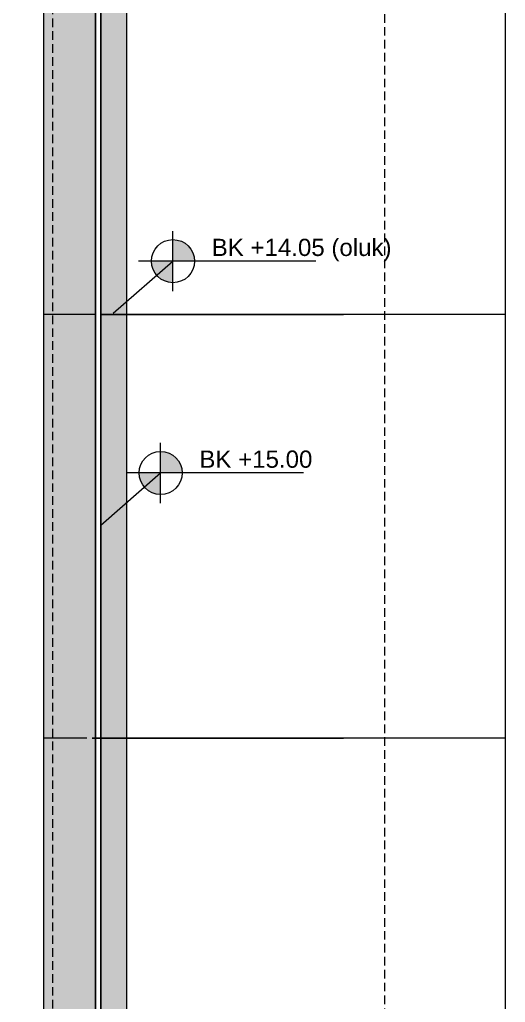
# Model space of a CAD drawing. Extents: x -1286 to 34975, y -230 to 6637.
# Drawn here: x 33829 to 34111, y 1841 to 2412 of the extents above; entities that cross this region are included whole.
import ezdxf
from ezdxf.enums import TextEntityAlignment as Align
from ezdxf.xclip import XClip

# ---------------------------------------------------------------- set-up
doc = ezdxf.new("R2010")
doc.units = 0
doc.header["$LTSCALE"] = 20
doc.header["$XCLIPFRAME"] = 0
doc.linetypes.add('HIDDEN', pattern=[0.375, 0.25, -0.125])
doc.layers.get('0').update_dxf_attribs({"color": 9, "lineweight": 9})
for name, color, linetype, lineweight in [('04', 9, 'Continuous', 9), ('05G', 8, 'Continuous', 9), ('06A', 9, 'Continuous', 9), ('06B', 9, 'Continuous', 9), ('06D', 9, 'Continuous', 9), ('09', 9, 'Continuous', 9), ('15', 9, 'Continuous', 9), ('21', 9, 'Continuous', 9)]:
    doc.layers.add(name, color=color, linetype=linetype, lineweight=lineweight)
doc.styles.add('Arial', font='arial.ttf', dxfattribs={"height": 2.5})
doc.styles.add('MuuM_TEXT-ITALIC', font='ARIALNI.TTF')

# ---------------------------------------------------------------- blocks, each defined once
blk = doc.blocks.new('p-araba-polo')
blk.add_line((1.2557, 0.8419), (1.8967, 1.7338))
at = {"extrusion": (0, 0, -1)}
blk.add_arc((-1.2557, 0.8419), 1.0984, 125.7081, 179.024, dxfattribs=at)
blk = doc.blocks.new('0_elevationtarget-p-bk')
h = blk.add_hatch(color=254)
h.paths.add_polyline_path([(2.5, 0, 0.414214), (0, 2.5), (0, 0)])
h.paths.add_polyline_path([(0, 0), (-2.5, 0, 0.414214), (0, -2.5)])
blk.add_line((0, -3.5), (0, 3.5))
blk.add_lwpolyline([(16.6, 0), (-4, 0)])
blk.add_circle((0, 0), 2.5)
at = {"style": 'Arial'}
blk.add_attdef('BITMISKOT', text='', height=2, dxfattribs=at).set_placement((4.5, 0), align=Align.BOTTOM_LEFT)
at = {"style": 'MuuM_TEXT-ITALIC'}
blk.add_attdef('FINISHINGFLOORLEVEL', text='', height=2, dxfattribs=at).set_placement((4.5, -0.59), align=Align.TOP_LEFT)

msp = doc.modelspace()

# ---------------------------------------------------------------- hatches: boundary and pattern name
at = {"layer": '05G'}
h = msp.add_hatch(color=253, dxfattribs=at)
h.dxf.hatch_style = 1
h.paths.add_polyline_path([(33872.84, 227.5), (33842.84, 227.5), (33842.84, 4007.5), (33872.84, 4007.5)])
at = {"layer": '09'}
h = msp.add_hatch(dxfattribs=at)
h.set_pattern_fill('DOTS', color=251, scale=25, style=0)
h.set_pattern_definition([(0, (-62.4881, 14.9988), (0.78125, 1.5625), [0, -1.5625])])
edge = h.paths.add_edge_path()
edge.add_line((33875.84, 224.5), (33875.84, 4010.5))
edge.add_line((33875.84, 4010.5), (33890.84, 4010.5))
edge.add_line((33890.84, 4010.5), (33890.84, 224.5))
edge.add_line((33890.84, 224.5), (33875.84, 224.5))

# ---------------------------------------------------------------- linework, layer by layer
at = {"layer": '06A'}
for points in [[(33870.84, 4027.5), (32350.84, 4027.5), (32350.84, 3922.5), (32367.84, 3922.5), (32367.84, 4010.5), (33875.84, 4010.5), (33875.84, 224.5), (32367.84, 224.5), (32367.84, 324.5), (31607.84, 324.5), (31607.84, 307.5), (32350.84, 307.5), (32350.84, 207.5), (33870.84, 207.5)], [(34110.84, 207.5), (34110.84, 4027.5)], [(33842.84, 252.5), (32395.84, 252.5), (32395.84, 352.5), (31607.84, 352.5), (31607.84, 327.5), (32370.84, 327.5), (32370.84, 227.5), (33872.84, 227.5), (33872.84, 4007.5), (32370.84, 4007.5), (32370.84, 3922.5), (32395.84, 3922.5), (32395.84, 3982.5), (33842.84, 3982.5)], [(33842.84, 227.5), (33842.84, 3983.5)], [(33872.84, 3983.5), (33872.84, 251.54)], [(33872.84, 2240.5), (33842.84, 2240.5)], [(34110.84, 2240.5), (33875.84, 2240.52)], [(33875.84, 2240.52), (34016.84, 2240.5)], [(33867.84, 1994.5), (33842.84, 1994.5)], [(34110.84, 1994.5), (33870.84, 1994.52)], [(33870.84, 1994.52), (34016.84, 1994.5)]]:
    msp.add_lwpolyline(points, dxfattribs=at)
at = {"layer": '06B'}
msp.add_lwpolyline([(33875.84, 224.5), (33875.84, 4010.5), (33890.84, 4010.5), (33890.84, 224.5), (33875.84, 224.5)], dxfattribs=at)
at = {"layer": '06D', "linetype": 'HIDDEN'}
for points in [[(33872.84, 227.5), (33990.84, 227.5), (34040.84, 227.5), (34040.84, 4007.5), (33872.84, 4007.5)], [(33842.84, 3987.5), (33847.84, 3987.5), (33847.84, 247.5), (32390.84, 247.5), (32390.84, 347.5), (31607.84, 347.5)]]:
    msp.add_lwpolyline(points, dxfattribs=at)
at = {"layer": '15'}
msp.add_lwpolyline([(32367.84, 3922.5), (32367.84, 4010.5), (33875.84, 4010.5), (33875.84, 224.5), (32367.84, 224.5), (32367.84, 324.49), (31607.84, 324.5), (31607.84, 327.5), (32370.84, 327.5), (32370.84, 227.5), (33872.84, 227.5), (33872.84, 4007.5), (32370.84, 4007.5), (32370.84, 3922.5)], close=True, dxfattribs=at)
at = {"layer": '21'}
for points in [[(33883.01, 2241.27), (33917.81, 2271.53)], [(33875.84, 2118.28), (33910.65, 2148.54)]]:
    msp.add_lwpolyline(points, dxfattribs=at)

# ---------------------------------------------------------------- block references
at = {"layer": '04'}
ref = msp.add_blockref('p-araba-polo', (33694.6, 2367.29), dxfattribs=dict(at, xscale=100, yscale=100, zscale=100, rotation=270))
XClip(ref).set_block_clipping_path([(-0.0924763951, -0.9835002962), (4.0650970395, 0.9845199444)])
at = {"layer": '21'}
ref = msp.add_blockref('0_elevationtarget-p-bk', (33917.81, 2271.53), dxfattribs=dict(at, xscale=5, yscale=5, zscale=5))
ref.add_attrib('BITMISKOT', 'BK +14.05 (oluk)', dxfattribs={"layer": '0', "height": 10, "style": 'Arial'}).set_placement((33940.31, 2271.53), align=Align.BOTTOM_LEFT)
ref = msp.add_blockref('0_elevationtarget-p-bk', (33910.65, 2148.54), dxfattribs=dict(at, xscale=5, yscale=5, zscale=5))
ref.add_attrib('BITMISKOT', 'BK +15.00', dxfattribs={"layer": '0', "height": 10, "style": 'Arial'}).set_placement((33933.15, 2148.54), align=Align.BOTTOM_LEFT)

doc.saveas('drawing.dxf')
